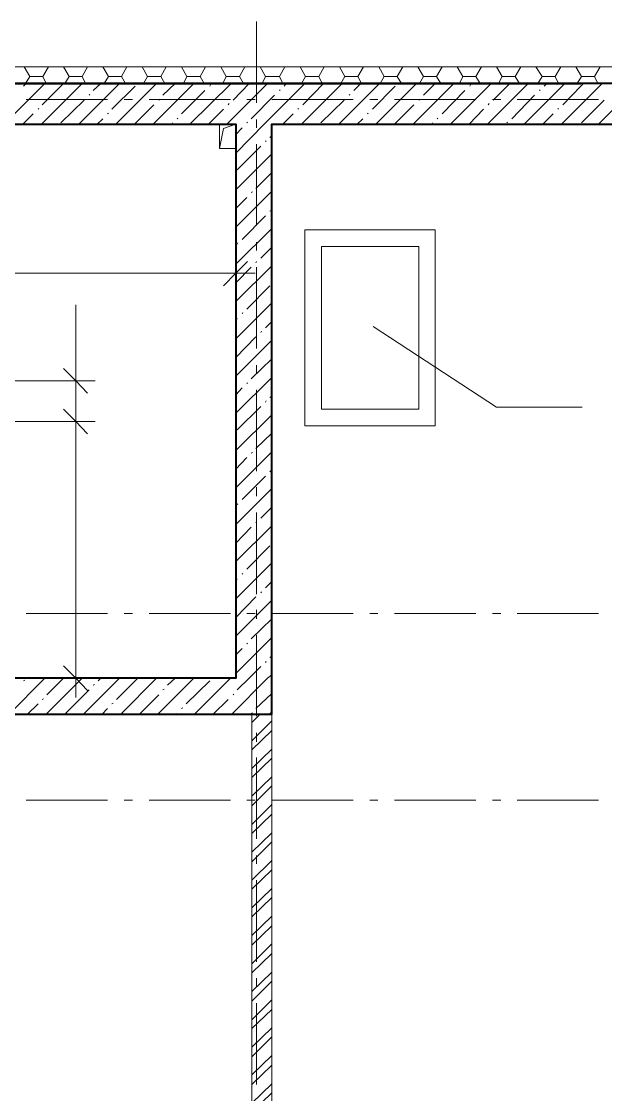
# Model space of a CAD drawing. Header units: millimetres. Extents: x -249154 to 415037, y -45458 to 354837.
# Drawn here: x -130794 to -127206, y 16717 to 23307 of the extents above; entities that cross this region are included whole.
import ezdxf

# ---------------------------------------------------------------- set-up
doc = ezdxf.new("R2010")
doc.units = ezdxf.units.MM

msp = doc.modelspace()

# ---------------------------------------------------------------- linework, layer by layer
at = {"lineweight": 9}
for points in [[(-129349.9, 22807), (-129349.9, 23306.9)], [(-130777.5, 23027.3), (-130743.6, 22968), (-130663.1, 22968), (-130642, 22925.6)], [(-130663.1, 22968), (-130629.2, 23027.3)], [(-130536, 23027.3), (-130502.2, 22968), (-130421.7, 22968), (-130400.5, 22925.6)], [(-130421.7, 22968), (-130387.8, 23027.3)], [(-130294.6, 23027.3), (-130260.7, 22968), (-130180.2, 22968), (-130154.8, 22925.6)], [(-130180.2, 22968), (-130146.3, 23027.3)], [(-130053.1, 23027.3), (-130019.2, 22968), (-129938.7, 22968), (-129913.3, 22925.6)], [(-129938.7, 22968), (-129904.8, 23027.3)], [(-129811.6, 23027.3), (-129777.7, 22968), (-129697.2, 22968), (-129671.8, 22925.6)], [(-129697.2, 22968), (-129663.4, 23027.3)], [(-129570.2, 23027.3), (-129536.3, 22968), (-129455.8, 22968), (-129430.4, 22925.6)], [(-129455.8, 22968), (-129421.9, 23027.3)], [(-129328.7, 23027.3), (-129294.8, 22968), (-129210.1, 22968), (-129188.9, 22925.6)], [(-129210.1, 22968), (-129176.2, 23027.3)], [(-129083, 23027.3), (-129049.1, 22968), (-128968.6, 22968), (-128947.4, 22925.6)], [(-128968.6, 22968), (-128934.7, 23027.3)], [(-128841.5, 23027.3), (-128807.6, 22968), (-128727.1, 22968), (-128705.9, 22925.6)], [(-128727.1, 22968), (-128693.2, 23027.3)], [(-128600, 23027.3), (-128566.1, 22968), (-128485.7, 22968), (-128460.2, 22925.6)], [(-128485.7, 22968), (-128451.8, 23027.3)], [(-128358.6, 23027.3), (-128324.7, 22968), (-128244.2, 22968), (-128218.8, 22925.6)], [(-128244.2, 22968), (-128210.3, 23027.3)], [(-128117.1, 23027.3), (-128083.2, 22968), (-128002.7, 22968), (-127977.3, 22925.6)], [(-128002.7, 22968), (-127968.8, 23027.3)], [(-127875.6, 23027.3), (-127841.7, 22968), (-127761.2, 22968), (-127735.8, 22925.6)], [(-127761.2, 22968), (-127727.3, 23027.3)], [(-127634.1, 23027.3), (-127596, 22968), (-127515.5, 22968), (-127494.3, 22925.6)], [(-127515.5, 22968), (-127481.6, 23027.3)], [(-127388.4, 23027.3), (-127354.6, 22968), (-127274.1, 22968), (-127252.9, 22925.6)], [(-127274.1, 22968), (-127240.2, 23027.3)], [(-130769, 22925.6), (-130743.6, 22968)], [(-130527.6, 22925.6), (-130502.2, 22968)], [(-130286.1, 22925.6), (-130260.7, 22968)], [(-130044.6, 22925.6), (-130019.2, 22968)], [(-129798.9, 22925.6), (-129777.7, 22968)], [(-129557.4, 22925.6), (-129536.3, 22968)], [(-129316, 22925.6), (-129294.8, 22968)], [(-129074.5, 22925.6), (-129049.1, 22968)], [(-128833, 22925.6), (-128807.6, 22968)], [(-128591.6, 22925.6), (-128566.1, 22968)], [(-128350.1, 22925.6), (-128324.7, 22968)], [(-128104.4, 22925.6), (-128083.2, 22968)], [(-127862.9, 22925.6), (-127841.7, 22968)], [(-127621.4, 22925.6), (-127596, 22968)], [(-127380, 22925.6), (-127354.6, 22968)], [(-127358.8, 22925.6), (-104961.2, 22925.6), (-104961.2, 1409.2), (-140716, 1409.2)], [(-130900.4, 22675.7), (-130650.4, 22925.6)], [(-130781.8, 22908.7), (-130764.8, 22925.6)], [(-130671.6, 22675.7), (-130421.7, 22925.6)], [(-130667.4, 22794.3), (-130536, 22925.6)], [(-130442.8, 22675.7), (-130192.9, 22925.6)], [(-130353.9, 22883.3), (-130307.3, 22925.6)], [(-130239.5, 22768.9), (-130095.5, 22908.7)], [(-130214.1, 22675.7), (-129964.1, 22925.6)], [(-129985.3, 22675.7), (-129735.4, 22925.6)], [(-129926, 22853.6), (-129849.8, 22925.6)], [(-129811.6, 22739.2), (-129667.6, 22883.3)], [(-129760.8, 22675.7), (-129506.6, 22925.6)], [(-129637.9, 22908.7), (-129633.7, 22917.2)], [(-129532, 22675.7), (-129282.1, 22925.6)], [(-129493.9, 22824), (-129396.5, 22925.6)], [(-129477, 22497.8), (-129303.3, 22675.7), (-129053.3, 22925.6)], [(-129210.1, 22883.3), (-129205.8, 22887.5)], [(-129180.4, 22908.7), (-129167.7, 22925.6)], [(-129074.5, 22675.7), (-128824.6, 22925.6)], [(-129066, 22794.3), (-128938.9, 22925.6)], [(-128845.7, 22675.7), (-128595.8, 22925.6)], [(-128752.5, 22883.3), (-128710.2, 22925.6)], [(-128638.2, 22768.9), (-128498.4, 22908.7)], [(-128617, 22675.7), (-128367, 22925.6)], [(-128388.2, 22675.7), (-128138.3, 22925.6)], [(-128324.7, 22853.6), (-128252.7, 22925.6)], [(-128210.3, 22739.2), (-128070.5, 22883.3)], [(-128159.5, 22675.7), (-127909.5, 22925.6)], [(-128040.8, 22908.7), (-128036.6, 22917.2)], [(-127930.7, 22675.7), (-127680.7, 22925.6)], [(-127896.8, 22824), (-127795.1, 22925.6)], [(-127706.2, 22675.7), (-127456.2, 22925.6)], [(-127613, 22883.3), (-127608.7, 22887.5)], [(-127583.3, 22908.7), (-127566.4, 22925.6)], [(-127477.4, 22675.7), (-127358.8, 22794.3), (-127227.5, 22925.6)], [(-127468.9, 22794.3), (-127358.8, 22908.7), (-127341.8, 22925.6)], [(-127248.6, 22675.7), (-126998.7, 22925.6)], [(-130764.8, 22828.2), (-130264.9, 22828.2)], [(-130553, 22684.2), (-130409, 22824)], [(-130379.3, 22853.6), (-130375.1, 22857.9)], [(-130163.2, 22828.2), (-130112.4, 22828.2)], [(-130010.7, 22828.2), (-129510.8, 22828.2)], [(-129951.4, 22824), (-129947.2, 22828.2)], [(-129523.6, 22794.3), (-129519.3, 22802.8)], [(-129409.2, 22828.2), (-129358.3, 22828.2)], [(-129383.8, 22709.6), (-129239.7, 22853.6)], [(-129256.7, 22828.2), (-128756.8, 22828.2)], [(-128955.9, 22684.2), (-128811.9, 22824)], [(-128782.2, 22853.6), (-128778, 22857.9)], [(-128655.1, 22828.2), (-128604.3, 22828.2)], [(-128502.6, 22828.2), (-128002.7, 22828.2)], [(-128354.3, 22824), (-128350.1, 22828.2)], [(-127926.5, 22794.3), (-127922.2, 22802.8)], [(-127901, 22828.2), (-127850.2, 22828.2)], [(-127782.4, 22709.6), (-127642.6, 22853.6)], [(-127748.5, 22828.2), (-127248.6, 22828.2)], [(-127354.6, 22684.2), (-127214.8, 22824)], [(-130786, 22675.7), (-130722.4, 22739.2)], [(-130692.8, 22768.9), (-130688.6, 22773.1)], [(-130264.9, 22739.2), (-130260.7, 22743.5)], [(-130099.7, 22675.7), (-129981.1, 22794.3)], [(-129646.4, 22675.7), (-129553.2, 22768.9)], [(-129188.9, 22675.7), (-129125.3, 22739.2)], [(-129095.7, 22768.9), (-129091.5, 22773.1)], [(-128667.8, 22739.2), (-128663.6, 22743.5)], [(-128502.6, 22675.7), (-128384, 22794.3)], [(-128045.1, 22675.7), (-127956.1, 22768.9)], [(-127591.8, 22675.7), (-127528.2, 22739.2)], [(-127498.6, 22768.9), (-127494.3, 22773.1)], [(-130328.5, 22675.7), (-130294.6, 22709.6)], [(-129870.9, 22675.7), (-129866.7, 22684.2)], [(-129837, 22709.6), (-129832.8, 22713.8)], [(-129578.6, 22527.4), (-129553.2, 22650.3), (-129477, 22675.7)], [(-129409.2, 22684.2), (-129404.9, 22688.4)], [(-129349.9, 22654.5), (-129349.9, 22705.3)], [(-128731.4, 22675.7), (-128697.5, 22709.6)], [(-128273.8, 22675.7), (-128269.6, 22684.2)], [(-128239.9, 22709.6), (-128235.7, 22713.8)], [(-127812.1, 22684.2), (-127807.8, 22688.4)], [(-129477, 22612.1), (-129438.8, 22654.5)], [(-129269.4, 22595.2), (-129256.7, 22603.7)], [(-129468.5, 22396.1), (-129324.5, 22540.1)], [(-129349.9, 22053), (-129349.9, 22552.8)], [(-129294.8, 22569.8), (-129290.6, 22574)], [(-129477, 22273.2), (-129256.7, 22493.5)], [(-129354.1, 22281.7), (-129256.7, 22379.1)], [(-129477, 22044.5), (-129256.7, 22264.8)], [(-129477, 22158.9), (-129409.2, 22226.6)], [(-129383.8, 22256.3), (-129375.3, 22260.5)], [(-129269.4, 22141.9), (-129260.9, 22146.2)], [(-129438.8, 21968.2), (-129294.8, 22112.3)], [(-129477, 21815.7), (-129256.7, 22036)], [(-129468.5, 21938.6), (-129464.2, 21947)], [(-129349.9, 21900.4), (-129349.9, 21951.3)], [(-130980.9, 21879.3), (-130980.9, 21760.6), (-130980.9, 21099.8), (-130459.8, 21099.8), (-130341.2, 21099.8)], [(-129324.5, 21853.8), (-129256.7, 21921.6)], [(-129477, 21866.6), (-129477, 21760.6), (-129477, 21637.8)], [(-129354.1, 21824.2), (-129349.9, 21832.7)], [(-135132.5, 21760.6), (-130980.9, 21760.6), (-129358.3, 21760.6)], [(-129477, 21587), (-129256.7, 21807.2)], [(-129477, 21701.3), (-129383.8, 21798.8)], [(-129349.9, 21298.9), (-129349.9, 21798.8)], [(-129409.2, 21540.4), (-129269.4, 21684.4)], [(-130459.8, 21565.8), (-130459.8, 21087.1), (-130459.8, 20976.9)], [(-129477, 21358.2), (-129256.7, 21578.5)], [(-129477, 21472.6), (-129468.5, 21485.3)], [(-129438.8, 21510.7), (-129434.6, 21519.2)], [(-129294.8, 21426), (-129256.7, 21464.1)], [(-128633.9, 21434.4), (-127875.6, 20938.8), (-127350.3, 20938.8)], [(-129477, 21243.8), (-129354.1, 21370.9)], [(-129324.5, 21396.3), (-129320.2, 21404.8)], [(-129477, 21129.4), (-129256.7, 21349.7)], [(-129383.8, 21112.5), (-129256.7, 21235.3)], [(-130459.8, 19155.3), (-130459.8, 20849.8), (-130459.8, 21218.4)], [(-129349.9, 21146.4), (-129349.9, 21197.2)], [(-129477, 20900.7), (-129256.7, 21121)], [(-129409.2, 21082.8), (-129404.9, 21087.1)], [(-129477, 21015), (-129438.8, 21057.4)], [(-129349.9, 20544.8), (-129349.9, 21044.7)], [(-129294.8, 20968.4), (-129290.6, 20976.9)], [(-129269.4, 20998.1), (-129256.7, 21006.6)], [(-129477, 20671.9), (-129256.7, 20892.2)], [(-129468.5, 20799), (-129324.5, 20943)], [(-130980.9, 20849.8), (-130459.8, 20849.8), (-130341.2, 20849.8)], [(-129354.1, 20684.6), (-129256.7, 20777.8)], [(-129477, 20443.1), (-129256.7, 20663.4)], [(-129477, 20557.5), (-129409.2, 20629.5)], [(-129383.8, 20655), (-129375.3, 20659.2)], [(-129438.8, 20371.1), (-129294.8, 20515.2)], [(-129269.4, 20540.6), (-129260.9, 20549)], [(-129477, 20218.6), (-129256.7, 20438.9)], [(-129349.9, 20392.3), (-129349.9, 20447.4)], [(-129468.5, 20341.5), (-129464.2, 20345.7)], [(-129324.5, 20256.7), (-129256.7, 20324.5)], [(-129354.1, 20227.1), (-129349.9, 20231.3)], [(-129349.9, 19790.7), (-129349.9, 20290.6)], [(-129477, 19989.9), (-129256.7, 20210.1)], [(-129477, 20104.2), (-129383.8, 20201.7)], [(-129409.2, 19943.3), (-129269.4, 20087.3)], [(-129477, 19761.1), (-129256.7, 19981.4)], [(-129438.8, 19913.6), (-129434.6, 19917.8)], [(-129477, 19875.5), (-129468.5, 19883.9)], [(-129294.8, 19828.9), (-129256.7, 19867)], [(-129477, 19646.7), (-129354.1, 19773.8)], [(-129324.5, 19799.2), (-129320.2, 19803.5)], [(-129477, 19532.3), (-129256.7, 19752.6)], [(-130764.8, 19672.1), (-130264.9, 19672.1)], [(-130163.2, 19672.1), (-130112.4, 19672.1)], [(-130010.7, 19672.1), (-129510.8, 19672.1)], [(-129409.2, 19672.1), (-129358.3, 19672.1)], [(-129383.8, 19515.4), (-129256.7, 19638.2)], [(-129349.9, 19638.2), (-129349.9, 19693.3)], [(-129256.7, 19672.1), (-128756.8, 19672.1)], [(-128655.1, 19672.1), (-128604.3, 19672.1)], [(-128502.6, 19672.1), (-128002.7, 19672.1)], [(-127901, 19672.1), (-127850.2, 19672.1)], [(-127748.5, 19672.1), (-127248.6, 19672.1)], [(-129477, 19303.6), (-129256.7, 19523.9)], [(-129349.9, 19040.9), (-129349.9, 19540.8)], [(-129477, 19417.9), (-129438.8, 19456.1)], [(-129409.2, 19485.7), (-129404.9, 19490)], [(-129294.8, 19371.3), (-129290.6, 19375.6)], [(-129269.4, 19401), (-129256.7, 19409.5)], [(-129468.5, 19201.9), (-129396.5, 19273.9), (-129324.5, 19345.9)], [(-130980.9, 19273.9), (-130459.8, 19273.9), (-130341.2, 19273.9)], [(-130870.7, 19053.6), (-130650.4, 19273.9)], [(-130781.8, 19257), (-130773.3, 19261.2)], [(-130642, 19053.6), (-130421.7, 19273.9)], [(-130637.7, 19172.2), (-130536, 19273.9)], [(-130413.2, 19053.6), (-130192.9, 19273.9)], [(-130324.2, 19257), (-130307.3, 19273.9)], [(-130209.8, 19142.6), (-130078.5, 19273.9)], [(-130184.4, 19053.6), (-129964.1, 19273.9)], [(-129955.7, 19053.6), (-129735.4, 19273.9)], [(-129896.4, 19231.5), (-129849.8, 19273.9)], [(-129782, 19117.2), (-129637.9, 19257)], [(-129731.1, 19053.6), (-129510.8, 19273.9)], [(-129502.4, 19053.6), (-129282.1, 19273.9), (-129256.7, 19295.1)], [(-130523.3, 19057.9), (-130379.3, 19201.9)], [(-130353.9, 19231.5), (-130345.4, 19235.8)], [(-129926, 19201.9), (-129917.5, 19206.1)], [(-129493.9, 19172.2), (-129489.7, 19176.5)], [(-129354.1, 19087.5), (-129256.7, 19180.7)], [(-130756.3, 19053.6), (-130692.8, 19117.2)], [(-130667.4, 19142.6), (-130658.9, 19146.8)], [(-130239.5, 19117.2), (-130231, 19121.4)], [(-130070, 19053.6), (-129951.4, 19172.2)], [(-129616.8, 19053.6), (-129523.6, 19142.6)], [(-130298.8, 19053.6), (-130264.9, 19087.5)], [(-129841.3, 19053.6), (-129837, 19057.9)], [(-129811.6, 19087.5), (-129803.2, 19091.7)], [(-129383.8, 19057.9), (-129375.3, 19062.1)], [(-129379.5, 19002.8), (-129328.7, 19053.6)], [(-129273.6, 19053.6), (-129256.7, 19066.3)], [(-129379.5, 18888.4), (-129256.7, 19011.3)], [(-129379.5, 18833.3), (-129256.7, 18951.9)], [(-129349.9, 18884.2), (-129349.9, 18939.2)], [(-129379.5, 18718.9), (-129256.7, 18837.6)], [(-129379.5, 18663.9), (-129256.7, 18782.5)], [(-129349.9, 18286.8), (-129349.9, 18786.7)], [(-129379.5, 18549.5), (-129256.7, 18668.1)], [(-129379.5, 18490.2), (-129256.7, 18613)], [(-130764.8, 18524.1), (-130264.9, 18524.1)], [(-130163.2, 18524.1), (-130112.4, 18524.1)], [(-130010.7, 18524.1), (-129510.8, 18524.1)], [(-129409.2, 18524.1), (-129358.3, 18524.1)], [(-129256.7, 18524.1), (-128756.8, 18524.1)], [(-128655.1, 18524.1), (-128604.3, 18524.1)], [(-128502.6, 18524.1), (-128002.7, 18524.1)], [(-127901, 18524.1), (-127850.2, 18524.1)], [(-127748.5, 18524.1), (-127248.6, 18524.1)], [(-129379.5, 18375.8), (-129256.7, 18498.7)], [(-129379.5, 18320.7), (-129256.7, 18439.4)], [(-129379.5, 18206.4), (-129256.7, 18325)], [(-129379.5, 18147), (-129256.7, 18269.9)], [(-129379.5, 18032.7), (-129256.7, 18155.5)], [(-129349.9, 18134.3), (-129349.9, 18185.2)], [(-129379.5, 17977.6), (-129256.7, 18096.2)], [(-129349.9, 17532.8), (-129349.9, 18032.7)], [(-129379.5, 17863.2), (-129256.7, 17981.8)], [(-129379.5, 17808.1), (-129256.7, 17926.8)], [(-129379.5, 17693.8), (-129256.7, 17812.4)], [(-129379.5, 17634.4), (-129256.7, 17753.1)], [(-129379.5, 17520.1), (-129256.7, 17642.9)], [(-129379.5, 17465), (-129256.7, 17583.6)], [(-129379.5, 17350.6), (-129256.7, 17469.2)], [(-129379.5, 17291.3), (-129256.7, 17414.2)], [(-129349.9, 17380.3), (-129349.9, 17431.1)], [(-129379.5, 17176.9), (-129256.7, 17299.8)], [(-129349.9, 16778.7), (-129349.9, 17278.6)], [(-129379.5, 17121.8), (-129256.7, 17240.5)], [(-129379.5, 17007.5), (-129256.7, 17126.1)], [(-129379.5, 16948.2), (-129256.7, 17071)], [(-129379.5, 16838), (-129256.7, 16956.6)], [(-129379.5, 16778.7), (-129256.7, 16897.3)], [(-129379.5, 16664.3), (-129256.7, 16782.9)], [(-129379.5, 16609.2), (-129256.7, 16727.9)]]:
    msp.add_lwpolyline(points, dxfattribs=at)
for points in [[(-104859.6, 23027.3), (-104859.6, 1409.2), (-104859.6, 23027.3), (-104961.2, 23027.3), (-136903.3, 23027.3), (-104961.2, 23027.3)], [(-129578.6, 22675.7), (-129477, 22675.7), (-129477, 22527.4), (-129578.6, 22527.4)], [(-129477, 22675.7), (-129578.6, 22675.7), (-129578.6, 22527.4), (-129477, 22527.4)], [(-129053.3, 20824.4), (-129053.3, 22027.5), (-128252.7, 22027.5), (-128252.7, 20824.4)], [(-128354.3, 20926.1), (-128951.7, 20926.1), (-128951.7, 21925.9), (-128354.3, 21925.9)], [(-129379.5, 19053.6), (-129379.5, 15418.8), (-129256.7, 15418.8), (-129256.7, 19053.6)]]:
    msp.add_lwpolyline(points, close=True, dxfattribs=at)
at = {"lineweight": 40}
msp.add_lwpolyline([(-127358.8, 22925.6), (-136818.5, 22925.6), (-136903.3, 22925.6), (-136818.5, 22925.6)], close=True, dxfattribs=at)
for points in [[(-124003.6, 22675.7), (-119703.7, 22675.7), (-119703.7, 22925.6), (-127358.8, 22925.6)], [(-137004.9, 22675.7), (-129477, 22675.7), (-129477, 19273.9), (-135263.8, 19273.9), (-135484.1, 19273.9), (-135484.1, 15139.2), (-135581.5, 15139.2), (-135581.5, 14918.9), (-135263.8, 14918.9), (-135263.8, 15139.2), (-135263.8, 17130.3), (-131561.2, 17130.3), (-131561.2, 16732.1), (-131340.9, 16732.1), (-131340.9, 17130.3), (-131340.9, 17350.6), (-132340.7, 17350.6), (-132340.7, 19053.6), (-129256.7, 19053.6), (-129256.7, 19273.9), (-129256.7, 22675.7), (-127358.8, 22675.7), (-124503.5, 22675.7)]]:
    msp.add_lwpolyline(points, dxfattribs=at)
at = {"lineweight": 18}
for points in [[(-129404.9, 21832.7), (-129477, 21760.6), (-129553.2, 21684.4)], [(-130536, 21176), (-130459.8, 21099.8), (-130387.8, 21023.5)], [(-130536, 20926.1), (-130459.8, 20849.8), (-130387.8, 20773.6)], [(-130536, 19350.2), (-130459.8, 19273.9), (-130387.8, 19197.7)]]:
    msp.add_lwpolyline(points, dxfattribs=at)

doc.saveas('drawing.dxf')
